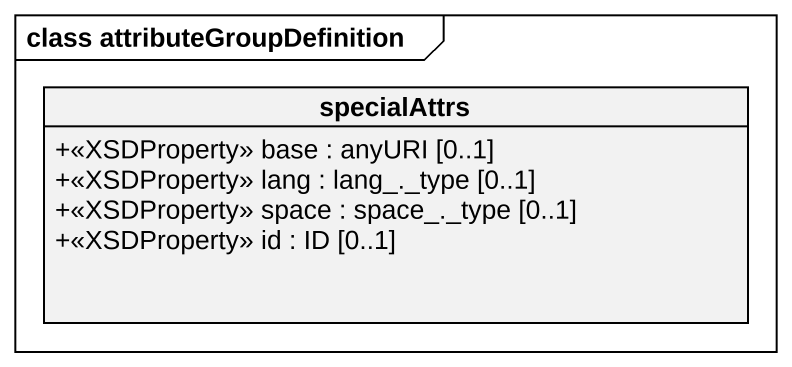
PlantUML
@startuml
mainframe class attributeGroupDefinition
hide circle
hide empty members
skinparam classAttributeIconSize 0
class specialAttrs {
  +<<XSDProperty>> base : anyURI [0..1]
  +<<XSDProperty>> lang : lang_._type [0..1]
  +<<XSDProperty>> space : space_._type [0..1]
  +<<XSDProperty>> id : ID [0..1]
}
@enduml
